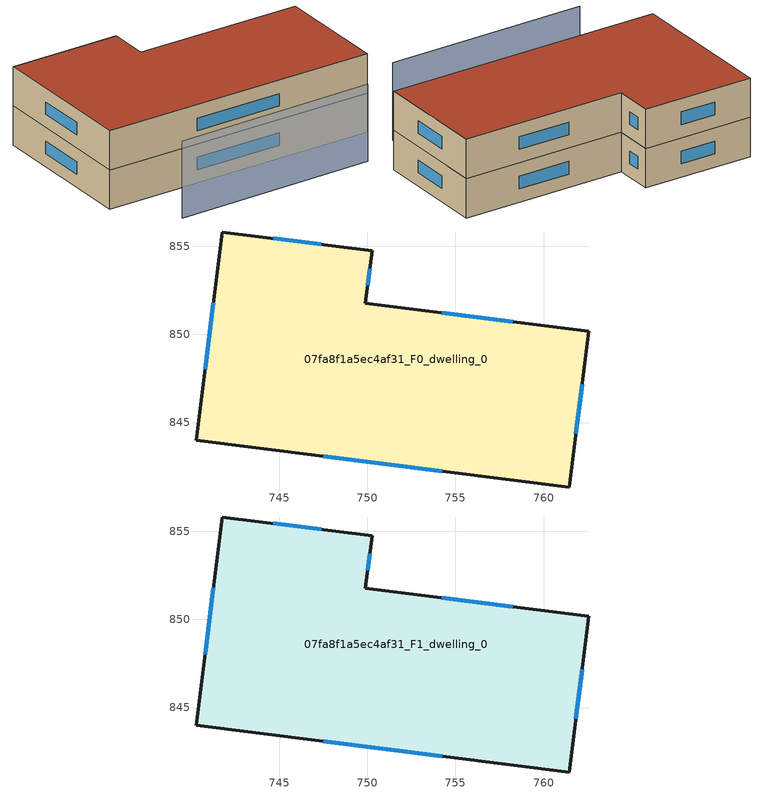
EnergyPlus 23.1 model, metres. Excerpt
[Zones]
07fa8f1a5ec4af31_F0_dwelling_0
 floor ground (EU_floor_Construction): 762.55,850.17 761.45,841.35 740.31,844 741.79,855.8 750.27,854.74 749.9,851.76 z0
 wall outside (EU_wall_Construction): 762.55,850.17 749.9,851.76 750.27,854.74 741.79,855.8 740.31,844 761.45,841.35 762.55,850.17 z0:3
 window (EU_Window_Construction): 758.24,850.72 754.21,851.22 / 761.82,844.36 762.18,847.17 / 747.51,843.1 754.24,842.25 / 741.28,851.78 740.81,848.02 / 747.38,855.1 744.68,855.44 / 750.03,852.78 750.14,853.72 z1.02:1.98
07fa8f1a5ec4af31_F1_dwelling_0
 floor to 07fa8f1a5ec4af31_F0_dwelling_0 (EU_floor_Construction): 762.55,850.17 761.45,841.35 740.31,844 741.79,855.8 750.27,854.74 749.9,851.76 z3
 wall outside (EU_wall_Construction): 762.55,850.17 749.9,851.76 750.27,854.74 741.79,855.8 740.31,844 761.45,841.35 762.55,850.17 z3:6
 window (EU_Window_Construction): 758.24,850.72 754.21,851.22 / 761.82,844.36 762.18,847.17 / 747.51,843.1 754.24,842.25 / 741.28,851.78 740.81,848.02 / 747.38,855.1 744.68,855.44 / 750.03,852.78 750.14,853.72 z4.02:4.98
 roof outside (EU_roof_Construction): 761.45,841.35 762.55,850.17 749.9,851.76 750.27,854.74 741.79,855.8 740.31,844 z6
shading: 743.18,839.7 758.54,837.92 z0:5.9
[Building]
EU S2 Campaign: North Axis=0; Terrain=City; Solar Distribution=FullExterior
[Site:Location]
Cape.Town.Intl.AP: Latitude=-33.965; Longitude=18.602; Time Zone=2; Elevation=46
[SizingPeriod:WeatherFileDays]
AnnualSizingPeriod: Begin Month=1; Begin Day of Month=1; End Month=12; End Day of Month=31; Day of Week for Start Day=Monday; Use Weather File Daylight Saving Period=No; Use Weather File Rain and Snow Indicators=No
[MATERIAL]
EU_InternalMass_Material: Roughness=MediumRough; Thickness=0.1; Conductivity=1; Density=1800; Specific Heat=900; Thermal Absorptance=0.9; Solar Absorptance=0.7; Visible Absorptance=0.7
[MATERIAL:NOMASS] Roughness=MediumRough; Thermal Absorptance=0.9; Solar Absorptance=0.7; Visible Absorptance=0.7
Name | Thermal Resistance
EU_wall_NoMass | 0.489199
EU_roof_NoMass | 4.30922
EU_floor_NoMass | 0.539251
[WINDOWMATERIAL:SIMPLEGLAZINGSYSTEM]
EU_Window_SimpleGlazing: UFactor=4.59313; Solar Heat Gain Coefficient=0.75; Visible Transmittance=0.75
[CONSTRUCTION]
EU_wall_Construction: EU_wall_NoMass
EU_roof_Construction: EU_roof_NoMass
EU_floor_Construction: EU_floor_NoMass
EU_Window_Construction: EU_Window_SimpleGlazing
EU_InternalMass_Construction: EU_InternalMass_Material
[ZONE] Type=1; Multiplier=1; Ceiling Height=autocalculate; Volume=645.446; Floor Area=autocalculate; Part of Total Floor Area=Yes
07fa8f1a5ec4af31_F0_dwelling_0; 07fa8f1a5ec4af31_F1_dwelling_0
[INTERNALMASS] Construction=EU_InternalMass_Construction; Surface Area=215.149
Name | Zone or ZoneList
07fa8f1a5ec4af31_F0_dwelling_0_EU_InternalMass | 07fa8f1a5ec4af31_F0_dwelling_0
07fa8f1a5ec4af31_F1_dwelling_0_EU_InternalMass | 07fa8f1a5ec4af31_F1_dwelling_0
[OTHEREQUIPMENT] Fuel Type=Electricity; Design Level Calculation Method=Watts/Area; Power per Zone Floor Area=1; Fraction Latent=0; Fraction Radiant=0; Fraction Lost=0; Carbon Dioxide Generation Rate=0; EndUse Subcategory=EU_Step8_InternalGains
Name | Zone or ZoneList or Space or SpaceList | Schedule
EU_Step8_InternalGain_07fa8f1a5ec4af31_F0_dwelling_0_f000 | 07fa8f1a5ec4af31_F0_dwelling_0 | EU_Step8_GainSchedule_07fa8f1a5ec4af31_F0_dwelling_0_f000
EU_Step8_InternalGain_07fa8f1a5ec4af31_F1_dwelling_0_f000 | 07fa8f1a5ec4af31_F1_dwelling_0 | EU_Step8_GainSchedule_07fa8f1a5ec4af31_F1_dwelling_0_f000
[ZONEVENTILATION:DESIGNFLOWRATE] Schedule=EU_AlwaysOn; Design Flow Rate Calculation Method=AirChanges/Hour; Air Changes per Hour=0.429265; Ventilation Type=Natural; Fan Pressure Rise=0; Fan Total Efficiency=1; Constant Term Coefficient=1; Temperature Term Coefficient=0; Velocity Term Coefficient=0; Velocity Squared Term Coefficient=0; Minimum Indoor Temperature=-100; Maximum Indoor Temperature=100; Delta Temperature=-100; Minimum Outdoor Temperature=-100; Maximum Outdoor Temperature=100; Maximum Wind Speed=40
Name | Zone or ZoneList or Space or SpaceList
EU_ConstantAir_07fa8f1a5ec4af31_F0_dwelling_0 | 07fa8f1a5ec4af31_F0_dwelling_0
EU_ConstantAir_07fa8f1a5ec4af31_F1_dwelling_0 | 07fa8f1a5ec4af31_F1_dwelling_0
[HVACTEMPLATE:THERMOSTAT] Constant Heating Setpoint=20; Constant Cooling Setpoint=50
EU_HeatOnly_07fa8f1a5ec4af31_F0_dwelling_0; EU_HeatOnly_07fa8f1a5ec4af31_F1_dwelling_0
[HVACTEMPLATE:ZONE:IDEALLOADSAIRSYSTEM] System Availability Schedule=EU_AlwaysOn; Maximum Heating Supply Air Temperature=50; Minimum Cooling Supply Air Temperature=13; Maximum Heating Supply Air Humidity Ratio=0.0156; Minimum Cooling Supply Air Humidity Ratio=0.0077; Heating Limit=NoLimit; Cooling Limit=NoLimit; Heating Availability Schedule=EU_AlwaysOn; Cooling Availability Schedule=EU_CoolingOff; Dehumidification Control Type=ConstantSensibleHeatRatio; Cooling Sensible Heat Ratio=0.7; Dehumidification Setpoint=60; Humidification Control Type=None; Humidification Setpoint=30; Outdoor Air Method=None; Outdoor Air Flow Rate per Person=0.00944; Outdoor Air Flow Rate per Zone Floor Area=0; Outdoor Air Flow Rate per Zone=0; Demand Controlled Ventilation Type=None; Outdoor Air Economizer Type=NoEconomizer; Heat Recovery Type=None; Sensible Heat Recovery Effectiveness=0.7; Latent Heat Recovery Effectiveness=0.65
Name | Template Thermostat
07fa8f1a5ec4af31_F0_dwelling_0 | EU_HeatOnly_07fa8f1a5ec4af31_F0_dwelling_0
07fa8f1a5ec4af31_F1_dwelling_0 | EU_HeatOnly_07fa8f1a5ec4af31_F1_dwelling_0
[SIZING:ZONE] Zone Cooling Design Supply Air Temperature Input Method=SupplyAirTemperature; Zone Cooling Design Supply Air Temperature=13; Zone Heating Design Supply Air Temperature Input Method=SupplyAirTemperature; Zone Heating Design Supply Air Temperature=50; Zone Cooling Design Supply Air Humidity Ratio=0.008; Zone Heating Design Supply Air Humidity Ratio=0.008; Cooling Design Air Flow Method=DesignDay; Cooling Design Air Flow Rate=0; Cooling Minimum Air Flow per Zone Floor Area=0.000762; Cooling Minimum Air Flow=0; Cooling Minimum Air Flow Fraction=0.2; Heating Design Air Flow Method=DesignDay; Heating Design Air Flow Rate=0; Heating Maximum Air Flow per Zone Floor Area=0.002032; Heating Maximum Air Flow=0.141576; Heating Maximum Air Flow Fraction=0.3; Account for Dedicated Outdoor Air System=No; Dedicated Outdoor Air System Control Strategy=NeutralSupplyAir; Dedicated Outdoor Air Low Setpoint Temperature for Design=autosize; Dedicated Outdoor Air High Setpoint Temperature for Design=autosize; Zone Load Sizing Method=Sensible Load Only No Latent Load; Zone Latent Cooling Design Supply Air Humidity Ratio Input Method=HumidityRatioDifference; Zone Cooling Design Supply Air Humidity Ratio Difference=0.005; Zone Latent Heating Design Supply Air Humidity Ratio Input Method=HumidityRatioDifference; Zone Humidification Design Supply Air Humidity Ratio Difference=0.005
07fa8f1a5ec4af31_F0_dwelling_0; 07fa8f1a5ec4af31_F1_dwelling_0
[SCHEDULE:CONSTANT]
Name | Hourly Value
EU_AlwaysOn | 1
EU_CoolingOff | 0
[SCHEDULE:FILE] Column Number=1; Rows to Skip at Top=0; Number of Hours of Data=8760; Column Separator=Comma; Interpolate to Timestep=No; Minutes per Item=60; Adjust Schedule for Daylight Savings=Yes
Name | File
EU_Step8_GainSchedule_07fa8f1a5ec4af31_F0_dwelling_0_f000 | ../../schedules/07fa8f1a5ec4af31/07fa8f1a5ec4af31_F0_dwelling_0_f000_gain.csv
EU_Step8_GainSchedule_07fa8f1a5ec4af31_F1_dwelling_0_f000 | ../../schedules/07fa8f1a5ec4af31/07fa8f1a5ec4af31_F1_dwelling_0_f000_gain.csv
